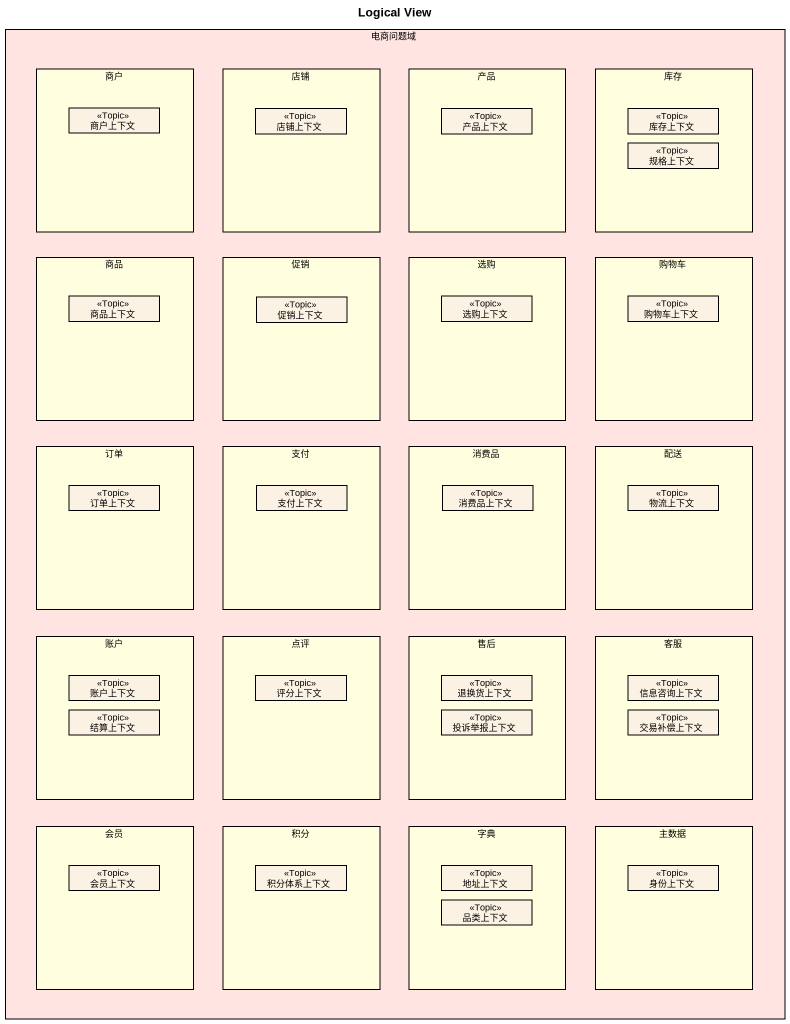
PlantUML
@startuml
title Logical View
hide circle
hide empty members
rectangle 电商问题域 #FFE4E1 {
  rectangle 商户 #FFFFE0 {
    class 商户上下文 <<Topic>>
  }
  rectangle 店铺 #FFFFE0 {
    class 店铺上下文 <<Topic>>
  }
  rectangle 产品 #FFFFE0 {
    class 产品上下文 <<Topic>>
  }
  rectangle 库存 #FFFFE0 {
    class 库存上下文 <<Topic>>
    class 规格上下文 <<Topic>>
  }
  rectangle 商品 #FFFFE0 {
    class 商品上下文 <<Topic>>
  }
  rectangle 促销 #FFFFE0 {
    class 促销上下文 <<Topic>>
  }
  rectangle 选购 #FFFFE0 {
    class 选购上下文 <<Topic>>
  }
  rectangle 购物车 #FFFFE0 {
    class 购物车上下文 <<Topic>>
  }
  rectangle 订单 #FFFFE0 {
    class 订单上下文 <<Topic>>
  }
  rectangle 支付 #FFFFE0 {
    class 支付上下文 <<Topic>>
  }
  rectangle 消费品 #FFFFE0 {
    class 消费品上下文 <<Topic>>
  }
  rectangle 配送 #FFFFE0 {
    class 物流上下文 <<Topic>>
  }
  rectangle 账户 #FFFFE0 {
    class 结算上下文 <<Topic>>
    class 账户上下文 <<Topic>>
  }
  rectangle 点评 #FFFFE0 {
    class 评分上下文 <<Topic>>
  }
  rectangle 售后 #FFFFE0 {
    class 退换货上下文 <<Topic>>
    class 投诉举报上下文 <<Topic>>
  }
  rectangle 客服 #FFFFE0 {
    class 信息咨询上下文 <<Topic>>
    class 交易补偿上下文 <<Topic>>
  }
  rectangle 会员 #FFFFE0 {
    class 会员上下文 <<Topic>>
  }
  rectangle 积分 #FFFFE0 {
    class 积分体系上下文 <<Topic>>
  }
  rectangle 字典 #FFFFE0 {
    class 地址上下文 <<Topic>>
    class 品类上下文 <<Topic>>
  }
  rectangle 主数据 #FFFFE0 {
    class 身份上下文 <<Topic>>
  }
}
@enduml
